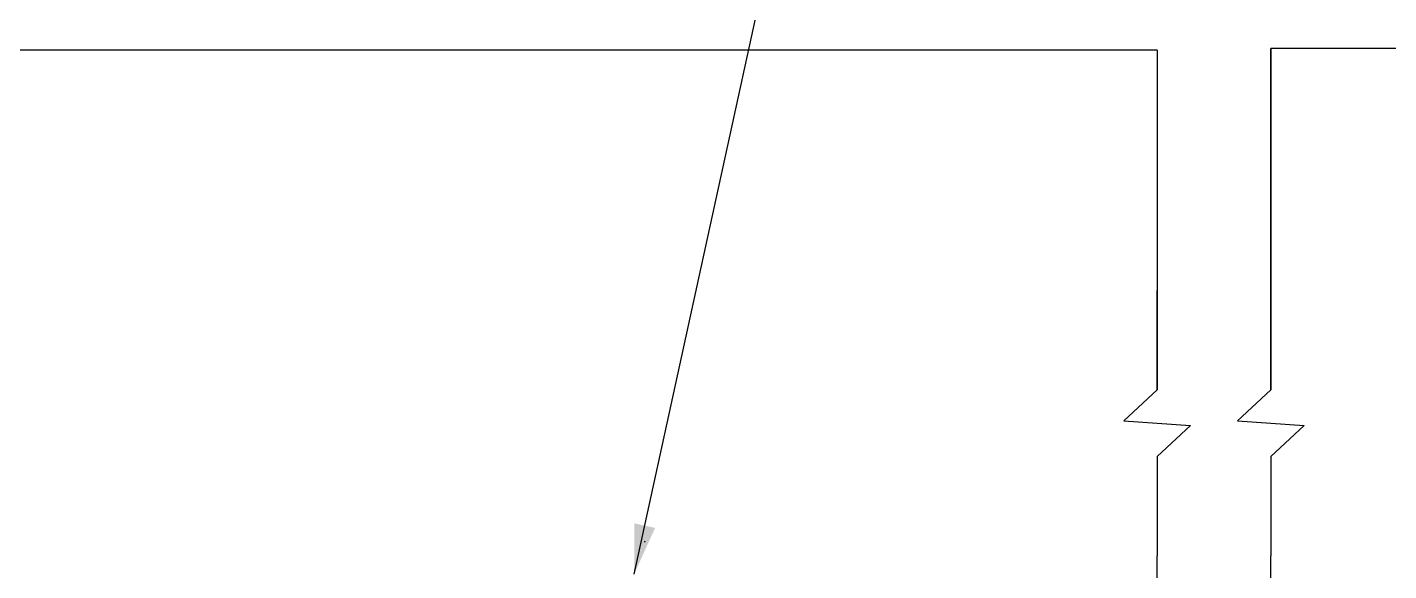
# Model space of a CAD drawing. Header units: millimetres. Extents: x 6781 to 13993, y -7973 to 4183.
# Drawn here: x 10100 to 11060, y 3206 to 3589 of the extents above; entities that cross this region are included whole.
import ezdxf

# ---------------------------------------------------------------- set-up
doc = ezdxf.new("R2010")
doc.units = ezdxf.units.MM
doc.header["$LTSCALE"] = 307.34
doc.layers.get('0').update_dxf_attribs({"linetype": 'CONTINUOUS'})
doc.styles.get("Standard").update_dxf_attribs({"font": 'calibri.ttf'})
doc.dimstyles.get("Standard").update_dxf_attribs({"dimtxt": 35, "dimasz": 35, "dimexe": 1.5, "dimexo": 1, "dimtad": 1, "dimdsep": 46, "dimtxsty": 'Standard', "dimblk": '_FILLED', "dimblk1": '_FILLED', "dimblk2": '_FILLED', "dimcen": 0.09, "dimazin": 2, "dimtol": 1, "dimtp": 0.01, "dimtm": 0.01, "dimtfac": 1, "dimtofl": 0, "dimtmove": 0, "dimatfit": 3, "dimldrblk": '_FILLED', "dimfxl": 1, "dimtolj": 1, "dimarcsym": 0})

# ---------------------------------------------------------------- blocks, each defined once
blk = doc.blocks.new('_FILLED')
at = {"color": 0, "linetype": 'ByBlock'}
blk.add_solid([(0, 0), (-1, 0.214), (-1, -0.214)], dxfattribs=at)

msp = doc.modelspace()

# ---------------------------------------------------------------- linework, layer by layer
for p, q in [((10896.87679, 3573.28206), (6928.39946, 3573.28206)), ((10896.87679, 3573.28206), (10896.87679, 3402.81227)), ((10896.87679, 3573.28206), (10896.87679, 3333.99021)), ((10976.87679, 3333.99021), (10976.87679, 3574.46)), ((10976.87679, 3574.46), (10976.87679, 3333.99021)), ((10976.87679, 3333.99021), (10976.87679, 3574.46)), ((11876.37523, 3574.46), (10976.87679, 3574.46)), ((10896.87679, 3333.99021), (10896.87679, 3403.99021)), ((10896.87679, 3333.99021), (10896.87679, 3403.99021)), ((10896.87679, 3286.99021), (10896.87679, 3216.99021)), ((10896.87679, 3286.99021), (10896.87679, 3216.99021)), ((10976.87679, 3286.99021), (10976.87679, 3216.99021)), ((10976.87679, 3286.99021), (10976.87679, 3216.99021)), ((10896.87679, 3146.99021), (10896.87679, 3216.99021)), ((10896.87679, 3146.99021), (10896.87679, 3216.99021)), ((10976.87679, 3146.99021), (10976.87679, 3216.99021)), ((10976.87679, 3146.99021), (10976.87679, 3216.99021))]:
    msp.add_line(p, q)
for points in [[(10976.87679, 3574.46), (10976.87679, 3333.99021), (10953.39019, 3312.2137), (11000.36339, 3308.76672), (10976.87679, 3286.99021), (10976.87679, 3218.16815)], [(10976.87679, 3574.46), (10976.87679, 3333.99021), (10953.39019, 3312.2137), (11000.36339, 3308.76672), (10976.87679, 3286.99021), (10976.87679, 3218.16815)], [(10976.87679, 3574.46), (10976.87679, 3403.99021)], [(10976.87679, 3574.46), (10976.87679, 3403.99021)], [(10896.87679, 3527.88665), (10896.87679, 3403.99021)], [(10896.87679, 3527.88665), (10896.87679, 3403.99021)], [(10896.87679, 3378.9829), (10896.87679, 3333.99021), (10873.39019, 3312.2137), (10920.36339, 3308.76672), (10896.87679, 3286.99021), (10896.87679, 3218.16815)], [(10896.87679, 3378.9829), (10896.87679, 3333.99021), (10873.39019, 3312.2137), (10920.36339, 3308.76672), (10896.87679, 3286.99021), (10896.87679, 3218.16815)]]:
    msp.add_lwpolyline(points)
at = {"color": 0, "linetype": 'Continuous', "lineweight": 25}
msp.add_arc((10535.43947, 3227.36143), 0.5, 270, 0, dxfattribs=at)

# ---------------------------------------------------------------- leaders
msp.add_leader([(10528.09455, 3204.07998), (10624.92768, 3647.09899), (10689.02283, 3647.37518)], dimstyle='Standard', override={"dimtad": 0}, dxfattribs=at)

doc.saveas('drawing.dxf')
